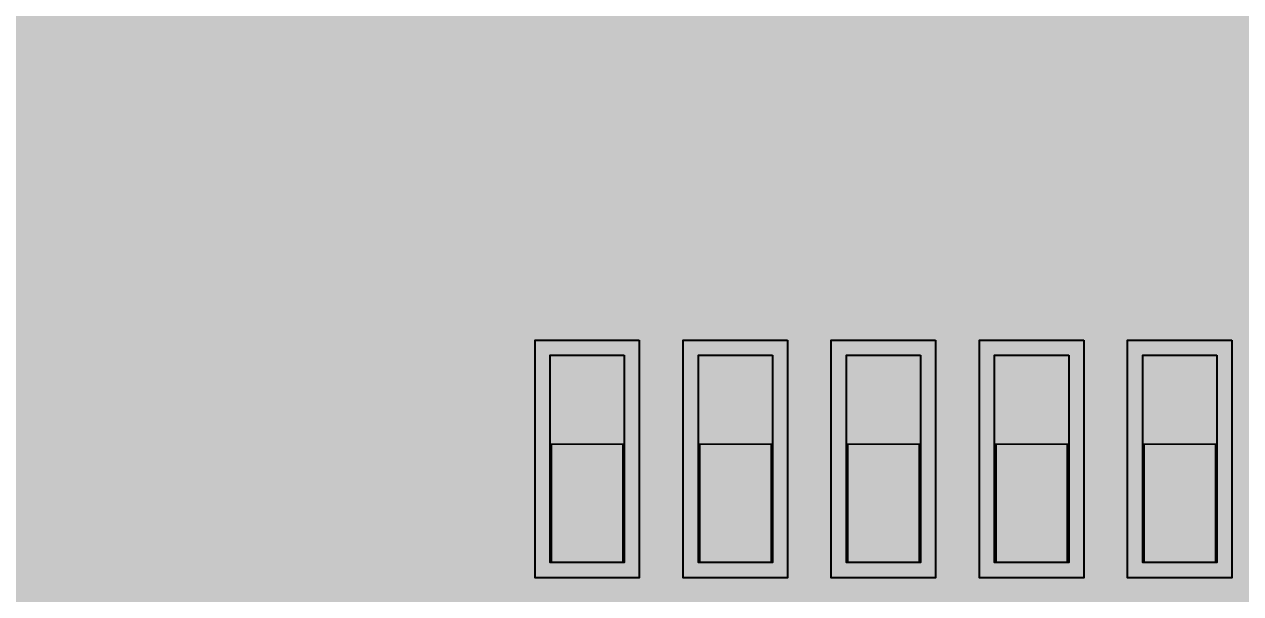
# Model space of a CAD drawing. Header units: millimetres. Extents: x 40 to 109, y -239.5 to -186.7.
# Drawn here: x 97.033 to 101.138, y -208.351 to -206.429 of the extents above; entities that cross this region are included whole.
import ezdxf

# ---------------------------------------------------------------- set-up
doc = ezdxf.new("R2010")
doc.units = ezdxf.units.MM
doc.header["$MEASUREMENT"] = 0
for name, color, linetype, true_color in [('Bottom-Layer', 7, 'Continuous', 0x0000ff), ('Component-Shape-Layer', 7, 'Continuous', 0x00cccc), ('Pin-Soldering-Layer', 7, 'Continuous', 0xcc9999), ('Top-Layer', 7, 'Continuous', 0xff0000), ('Top-Paste-Mask-Layer', 7, 'Continuous', 0x808080), ('Top-Silkscreen-Layer', 7, 'Continuous', 0xffcc00), ('Top-Solder-Mask-Layer', 7, 'Continuous', 0x800080)]:
    doc.layers.add(name, color=color, linetype=linetype, true_color=true_color)

msp = doc.modelspace()

# ---------------------------------------------------------------- hatches: boundary and pattern name
at = {"layer": 'Bottom-Layer'}
msp.add_hatch(color=256, dxfattribs=at).paths.add_polyline_path([(78.3696, -237.8943), (70.7287, -237.8943), (70.9732, -237.6804), (71.1322, -237.397), (71.1872, -237.0767), (71.1872, -236.4767), (71.0924, -236.061), (70.8265, -235.7276), (70.4423, -235.5426), (70.0159, -235.5426), (69.6317, -235.7276), (69.3659, -236.061), (69.271, -236.4767), (69.271, -237.0767), (69.3261, -237.397), (69.485, -237.6804), (69.7295, -237.8943), (42.6721, -237.8943), (42.1074, -237.82), (41.5812, -237.602), (41.1293, -237.2553), (40.7825, -236.8034), (40.5646, -236.2772), (40.4902, -235.7125), (40.4902, -195.0724), (40.5646, -194.5077), (40.7825, -193.9815), (41.1293, -193.5296), (41.5812, -193.1828), (42.1074, -192.9649), (42.6721, -192.8905), (106.2992, -192.8905), (106.8639, -192.9649), (107.3901, -193.1828), (107.842, -193.5296), (108.1888, -193.9815), (108.4067, -194.5077), (108.4811, -195.0724), (108.4811, -217.4266), (104.2734, -217.4266), (104.1363, -217.4538), (104.0201, -217.5315), (103.1894, -218.3622), (103.1117, -218.4784), (103.0845, -218.6154), (103.0845, -224.6154), (103.1117, -224.7525), (103.1894, -224.8687), (104.1264, -225.8057), (104.2426, -225.8833), (104.3796, -225.9106), (108.4576, -225.9106), (108.4811, -235.7125), (108.4067, -236.2772), (108.1888, -236.8034), (107.842, -237.2553), (107.3901, -237.602), (106.8639, -237.82), (106.2992, -237.8943), (79.3687, -237.8943), (79.6133, -237.6804), (79.7722, -237.397), (79.8273, -237.0767), (79.8273, -236.4767), (79.7324, -236.061), (79.4666, -235.7276), (79.0824, -235.5426), (78.656, -235.5426), (78.2718, -235.7276), (78.0059, -236.061), (77.911, -236.4767), (77.911, -237.0767), (77.9661, -237.397), (78.1251, -237.6804)])
at = {"layer": 'Pin-Soldering-Layer'}
for points in [[(99.0523, -208.2459), (98.8123, -208.2459), (98.8123, -207.8459), (99.0523, -207.8459)], [(99.0523, -208.2459), (98.8123, -208.2459), (98.8123, -207.8459), (99.0523, -207.8459)], [(99.5525, -208.2459), (99.3125, -208.2459), (99.3125, -207.8459), (99.5525, -207.8459)], [(99.5525, -208.2459), (99.3125, -208.2459), (99.3125, -207.8459), (99.5525, -207.8459)], [(100.0523, -208.2459), (99.8123, -208.2459), (99.8123, -207.8459), (100.0523, -207.8459)], [(100.0523, -208.2459), (99.8123, -208.2459), (99.8123, -207.8459), (100.0523, -207.8459)], [(100.5525, -208.2459), (100.3125, -208.2459), (100.3125, -207.8459), (100.5525, -207.8459)], [(100.5525, -208.2459), (100.3125, -208.2459), (100.3125, -207.8459), (100.5525, -207.8459)], [(101.0523, -208.2459), (100.8123, -208.2459), (100.8123, -207.8459), (101.0523, -207.8459)], [(101.0523, -208.2459), (100.8123, -208.2459), (100.8123, -207.8459), (101.0523, -207.8459)]]:
    msp.add_hatch(color=256, dxfattribs=at).paths.add_polyline_path(points)
at = {"layer": 'Top-Layer'}
for points in [[(98.6101, -206.4441), (98.7767, -206.403), (98.9051, -206.289), (99.0334, -206.403), (99.2001, -206.4441), (99.5782, -206.4441), (99.5782, -207.1883), (99.5678, -207.1879), (99.5575, -207.1877), (99.3075, -207.1877), (99.2439, -207.1934), (99.1824, -207.2103), (99.1209, -207.1934), (99.0573, -207.1877), (98.8073, -207.1877), (98.6075, -207.2487), (98.4757, -207.4107), (97.2992, -207.4107), (97.2992, -206.6715), (97.2782, -206.5507), (97.2178, -206.4441)], [(99.0573, -207.5459), (99.0573, -208.2459), (98.8073, -208.2459), (98.8073, -207.5459)], [(99.5575, -207.5459), (99.5575, -208.2459), (99.3075, -208.2459), (99.3075, -207.5459)], [(100.0573, -207.5459), (100.0573, -208.2459), (99.8073, -208.2459), (99.8073, -207.5459)], [(100.5575, -207.5459), (100.5575, -208.2459), (100.3075, -208.2459), (100.3075, -207.5459)], [(101.0573, -207.5459), (101.0573, -208.2459), (100.8073, -208.2459), (100.8073, -207.5459)]]:
    msp.add_hatch(color=256, dxfattribs=at).paths.add_polyline_path(points)
at = {"layer": 'Top-Paste-Mask-Layer'}
for points in [[(99.0573, -207.5459), (99.0573, -208.2459), (98.8073, -208.2459), (98.8073, -207.5459)], [(99.5575, -207.5459), (99.5575, -208.2459), (99.3075, -208.2459), (99.3075, -207.5459)], [(100.0573, -207.5459), (100.0573, -208.2459), (99.8073, -208.2459), (99.8073, -207.5459)], [(100.5575, -207.5459), (100.5575, -208.2459), (100.3075, -208.2459), (100.3075, -207.5459)], [(101.0573, -207.5459), (101.0573, -208.2459), (100.8073, -208.2459), (100.8073, -207.5459)]]:
    msp.add_hatch(color=256, dxfattribs=at).paths.add_polyline_path(points)
at = {"layer": 'Top-Solder-Mask-Layer'}
for points in [[(99.1083, -207.4949), (99.1083, -208.2969), (98.7563, -208.2969), (98.7563, -207.4949)], [(99.6085, -207.4949), (99.6085, -208.2969), (99.2565, -208.2969), (99.2565, -207.4949)], [(100.1083, -207.4949), (100.1083, -208.2969), (99.7563, -208.2969), (99.7563, -207.4949)], [(100.6085, -207.4949), (100.6085, -208.2969), (100.2565, -208.2969), (100.2565, -207.4949)], [(101.1083, -207.4949), (101.1083, -208.2969), (100.7563, -208.2969), (100.7563, -207.4949)]]:
    msp.add_hatch(color=256, dxfattribs=at).paths.add_polyline_path(points)

# ---------------------------------------------------------------- linework, layer by layer
at = {"layer": 'Component-Shape-Layer', "const_width": 0.0508}
msp.add_lwpolyline([(102.4325, -207.846), (102.4325, -210.846), (98.4325, -210.846), (98.4325, -207.846)], close=True, dxfattribs=at)
msp.add_lwpolyline([(102.4325, -207.846), (102.4325, -210.846), (98.4325, -210.846), (98.4325, -207.846)], close=True, dxfattribs=at)
at = {"layer": 'Pin-Soldering-Layer', "const_width": 0.00508}
for points in [[(99.0523, -208.2459), (98.8123, -208.2459), (98.8123, -207.8459), (99.0523, -207.8459)], [(99.0523, -208.2459), (98.8123, -208.2459), (98.8123, -207.8459), (99.0523, -207.8459)], [(99.5525, -208.2459), (99.3125, -208.2459), (99.3125, -207.8459), (99.5525, -207.8459)], [(99.5525, -208.2459), (99.3125, -208.2459), (99.3125, -207.8459), (99.5525, -207.8459)], [(100.0523, -208.2459), (99.8123, -208.2459), (99.8123, -207.8459), (100.0523, -207.8459)], [(100.0523, -208.2459), (99.8123, -208.2459), (99.8123, -207.8459), (100.0523, -207.8459)], [(100.5525, -208.2459), (100.3125, -208.2459), (100.3125, -207.8459), (100.5525, -207.8459)], [(100.5525, -208.2459), (100.3125, -208.2459), (100.3125, -207.8459), (100.5525, -207.8459)], [(101.0523, -208.2459), (100.8123, -208.2459), (100.8123, -207.8459), (101.0523, -207.8459)], [(101.0523, -208.2459), (100.8123, -208.2459), (100.8123, -207.8459), (101.0523, -207.8459)]]:
    msp.add_lwpolyline(points, close=True, dxfattribs=at)
at = {"layer": 'Top-Layer'}
for points, const_width in [([(100.1863, -207.6419), (100.1863, -205.5652)], 0.5), ([(100.9323, -206.7017), (102.0961, -205.5379)], 0.254), ([(100.9323, -207.8959), (100.9323, -206.7017)], 0.254), ([(98.9323, -207.8959), (95.3655, -207.8959)], 0.254), ([(99.4325, -207.8959), (98.9323, -207.8959)], 0.254), ([(100.4325, -207.8959), (99.9323, -207.8959)], 0.254)]:
    msp.add_lwpolyline(points, dxfattribs=dict(at, const_width=const_width))
at = {"layer": 'Top-Layer', "const_width": 0.0508}
msp.add_lwpolyline([(98.6101, -206.4441), (98.7767, -206.403), (98.9051, -206.289), (99.0334, -206.403), (99.2001, -206.4441), (99.5782, -206.4441), (99.5782, -207.1883), (99.5678, -207.1879), (99.5575, -207.1877), (99.3075, -207.1877), (99.2439, -207.1934), (99.1824, -207.2103), (99.1209, -207.1934), (99.0573, -207.1877), (98.8073, -207.1877), (98.6075, -207.2487), (98.4757, -207.4107), (97.2992, -207.4107), (97.2992, -206.6715), (97.2782, -206.5507), (97.2178, -206.4441)], close=True, dxfattribs=at)
at = {"layer": 'Top-Layer'}
for points in [[(99.0573, -207.5459), (99.0573, -208.2459), (98.8073, -208.2459), (98.8073, -207.5459)], [(99.5575, -207.5459), (99.5575, -208.2459), (99.3075, -208.2459), (99.3075, -207.5459)], [(100.0573, -207.5459), (100.0573, -208.2459), (99.8073, -208.2459), (99.8073, -207.5459)], [(100.5575, -207.5459), (100.5575, -208.2459), (100.3075, -208.2459), (100.3075, -207.5459)], [(101.0573, -207.5459), (101.0573, -208.2459), (100.8073, -208.2459), (100.8073, -207.5459)]]:
    msp.add_lwpolyline(points, close=True, dxfattribs=at)
at = {"layer": 'Top-Paste-Mask-Layer'}
for points in [[(99.0573, -207.5459), (99.0573, -208.2459), (98.8073, -208.2459), (98.8073, -207.5459)], [(99.5575, -207.5459), (99.5575, -208.2459), (99.3075, -208.2459), (99.3075, -207.5459)], [(100.0573, -207.5459), (100.0573, -208.2459), (99.8073, -208.2459), (99.8073, -207.5459)], [(100.5575, -207.5459), (100.5575, -208.2459), (100.3075, -208.2459), (100.3075, -207.5459)], [(101.0573, -207.5459), (101.0573, -208.2459), (100.8073, -208.2459), (100.8073, -207.5459)]]:
    msp.add_lwpolyline(points, close=True, dxfattribs=at)
at = {"layer": 'Top-Silkscreen-Layer'}
for points, const_width in [([(97.3303, -211.7108), (97.3303, -206.7324)], 0.254), ([(97.3303, -211.7108), (97.3303, -206.7324)], 0.254), ([(98.3325, -208.246), (98.3325, -207.746)], 0.2), ([(98.3325, -207.746), (98.5025, -207.746)], 0.2), ([(98.3325, -208.246), (98.3325, -207.746)], 0.2), ([(98.3325, -207.746), (98.5025, -207.746)], 0.2)]:
    msp.add_lwpolyline(points, dxfattribs=dict(at, const_width=const_width))
at = {"layer": 'Top-Solder-Mask-Layer'}
for points in [[(99.1083, -207.4949), (99.1083, -208.2969), (98.7563, -208.2969), (98.7563, -207.4949)], [(99.6085, -207.4949), (99.6085, -208.2969), (99.2565, -208.2969), (99.2565, -207.4949)], [(100.1083, -207.4949), (100.1083, -208.2969), (99.7563, -208.2969), (99.7563, -207.4949)], [(100.6085, -207.4949), (100.6085, -208.2969), (100.2565, -208.2969), (100.2565, -207.4949)], [(101.1083, -207.4949), (101.1083, -208.2969), (100.7563, -208.2969), (100.7563, -207.4949)]]:
    msp.add_lwpolyline(points, close=True, dxfattribs=at)

doc.saveas('drawing.dxf')
